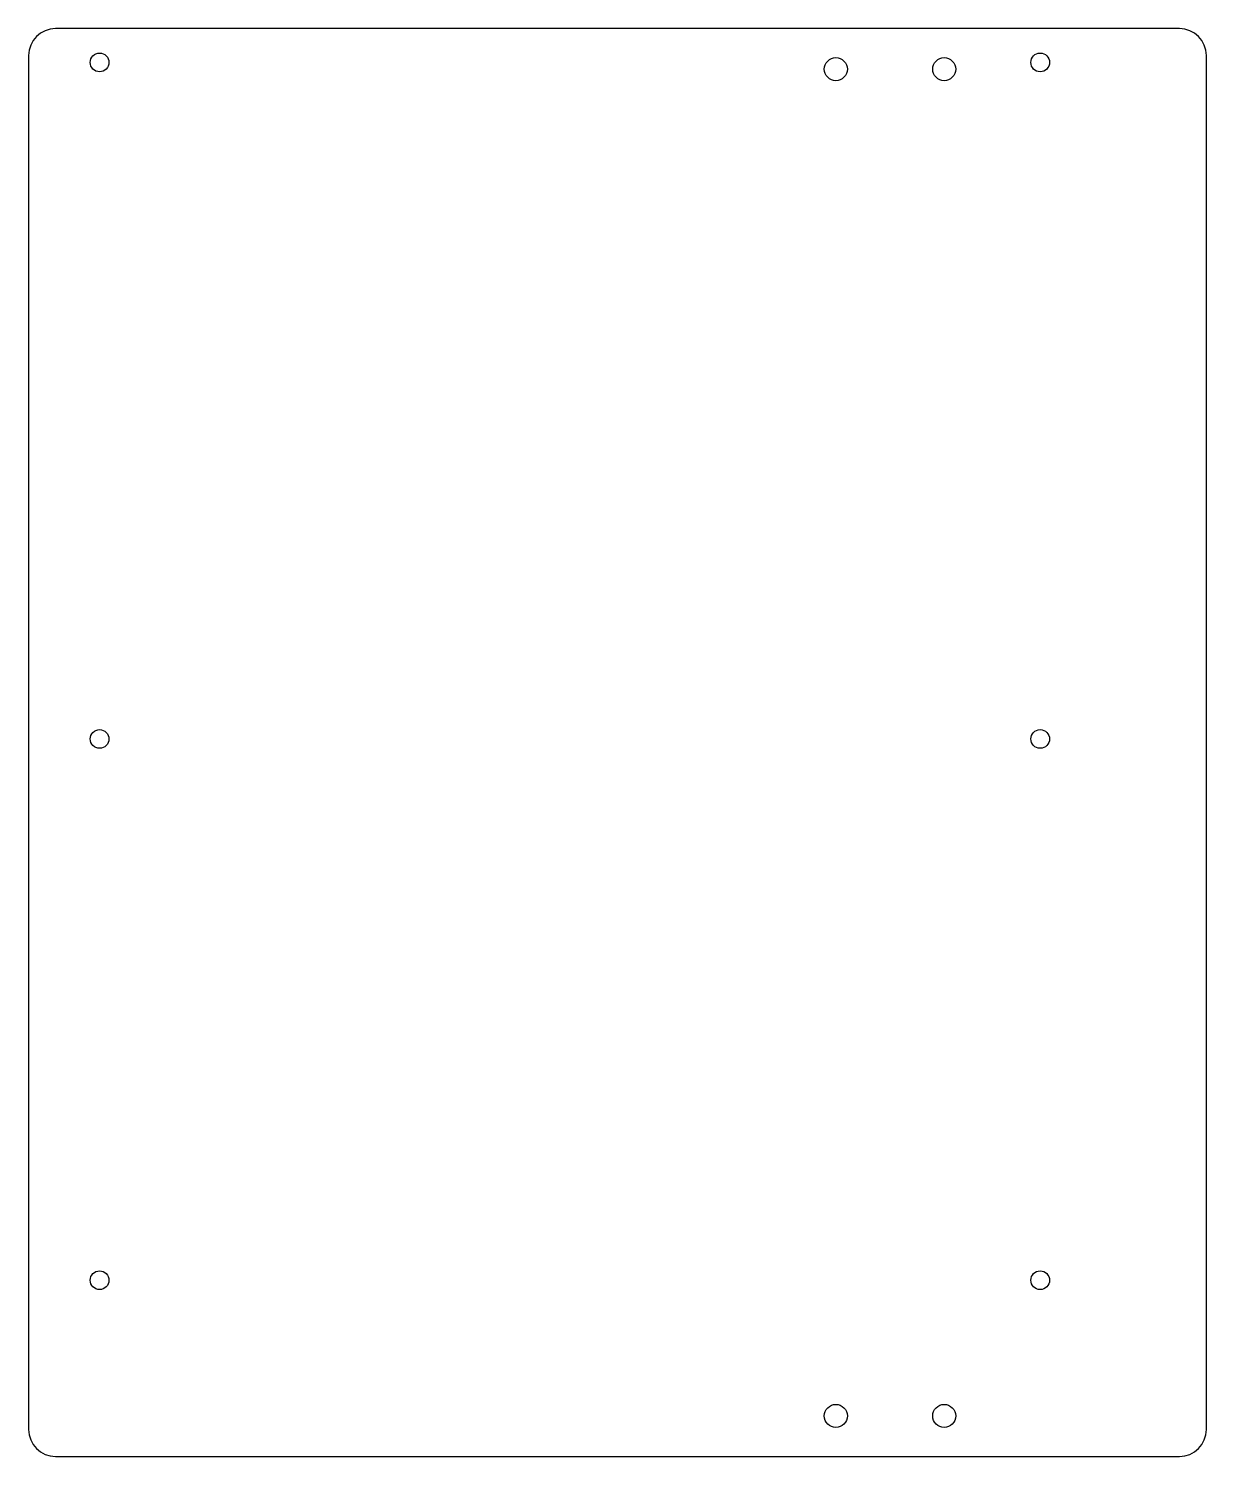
# Model space of a CAD drawing. Header units: millimetres. Extents: x -129 to 45, y -426 to -215.
import ezdxf

# ---------------------------------------------------------------- set-up
doc = ezdxf.new("R2010")
doc.units = ezdxf.units.MM

msp = doc.modelspace()

# ---------------------------------------------------------------- linework, layer by layer
at = {"color": 7, "linetype": 'Continuous', "lineweight": 25}
for p, q in [((40.8, -215.04), (-125.27, -215.04)), ((-129.27, -219.04), (-129.27, -422.09)), ((44.8, -422.09), (44.8, -219.04)), ((-125.27, -426.09), (40.8, -426.09))]:
    msp.add_line(p, q, dxfattribs=at)
for centre, radius in [((-118.77, -220.04), 1.38), ((-9.97, -221.04), 1.7), ((6.04, -221.04), 1.7), ((20.23, -220.04), 1.38), ((-118.77, -320.04), 1.38), ((20.23, -320.04), 1.38), ((-118.77, -400.04), 1.38), ((20.23, -400.04), 1.38), ((-9.97, -420.09), 1.7), ((6.04, -420.09), 1.7)]:
    msp.add_circle(centre, radius, dxfattribs=at)
for centre, start, end in [((-125.27, -219.04), 90, 180), ((40.8, -219.04), 0, 90), ((-125.27, -422.09), 180, 270), ((40.8, -422.09), 270, 0)]:
    msp.add_arc(centre, 4, start, end, dxfattribs=at)

doc.saveas('drawing.dxf')
